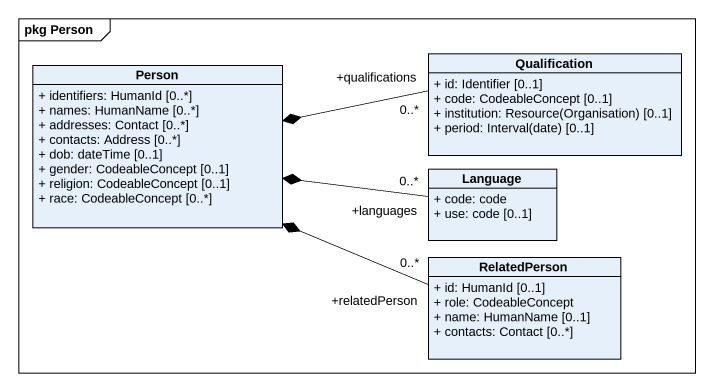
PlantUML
@startuml
mainframe pkg Person
hide circle
hide empty members
skinparam classAttributeIconSize 0
class "Person" as Person_ {
  + identifiers: HumanId [0..*]
  + names: HumanName [0..*]
  + addresses: Contact [0..*]
  + contacts: Address [0..*]
  + dob: dateTime [0..1]
  + gender: CodeableConcept [0..1]
  + religion: CodeableConcept [0..1]
  + race: CodeableConcept [0..*]
}
class Qualification {
  + id: Identifier [0..1]
  + code: CodeableConcept [0..1]
  {field} + institution: Resource(Organisation) [0..1]
  {field} + period: Interval(date) [0..1]
}
class Language {
  + code: code
  + use: code [0..1]
}
class RelatedPerson {
  + id: HumanId [0..1]
  + role: CodeableConcept
  + name: HumanName [0..1]
  + contacts: Contact [0..*]
}
Qualification "+qualifications\n0..*" -left-* Person_
Language "+languages\n0..*" -left-* Person_
RelatedPerson "+relatedPerson\n0..*" -left-* Person_
@enduml
